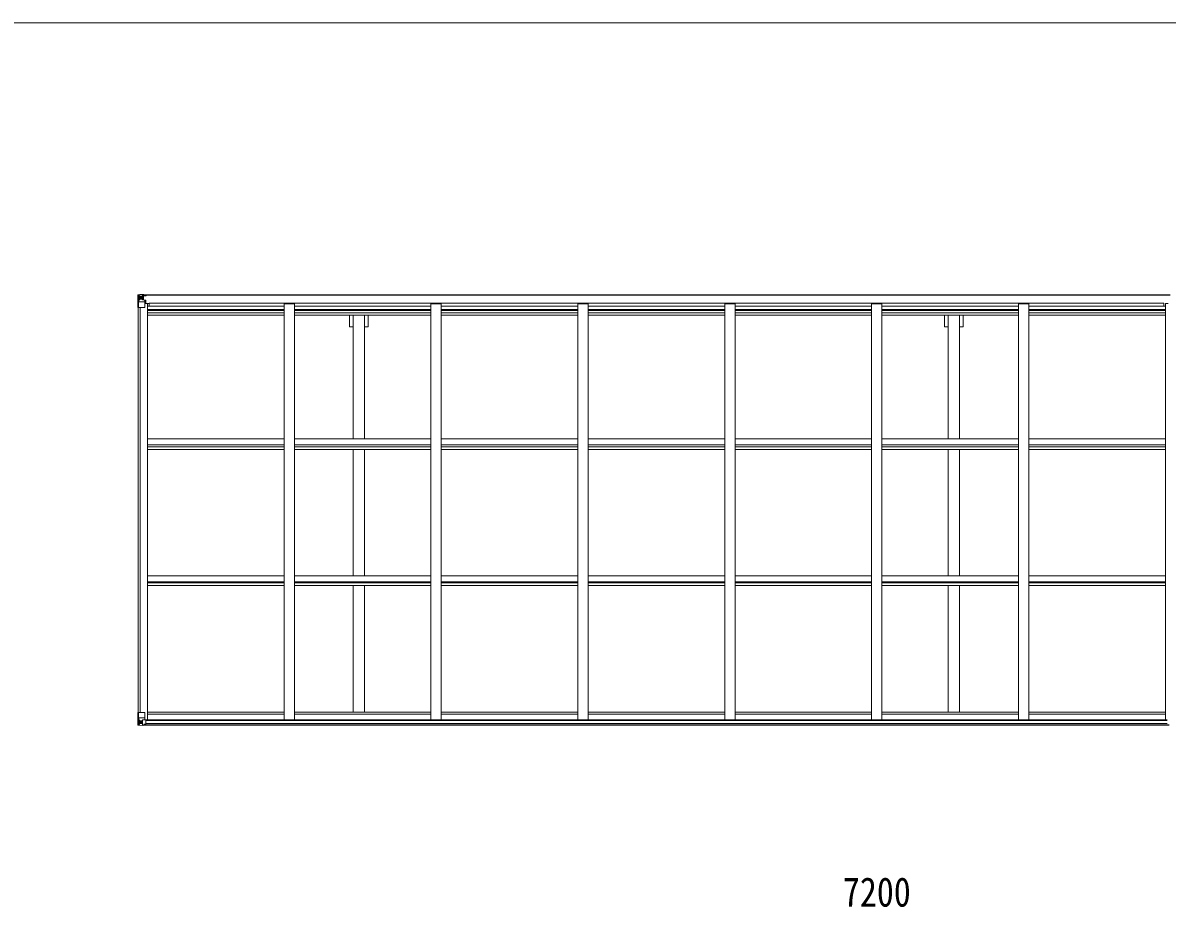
# Model space of a CAD drawing. Units: millimetres at full size, sheet at 1:30; details may follow other scales. Extents: x -8385 to 8479, y -5853 to 5787.
# Drawn here: x -1953 to 3625, y 1477 to 5787 of the extents above; entities that cross this region are included whole.
import ezdxf
from ezdxf.enums import TextEntityAlignment as Align

# ---------------------------------------------------------------- set-up
doc = ezdxf.new("R2010")
doc.units = ezdxf.units.MM
doc.header["$LTSCALE"] = 30
for name, color, linetype, lineweight in [('0-1_本体', 4, 'Continuous', 9), ('0-2_部品', 7, 'Continuous', 9), ('0-A_寸法', 6, 'Continuous', 9), ('F-0_240', 7, 'Continuous', 9)]:
    doc.layers.add(name, color=color, linetype=linetype, lineweight=lineweight)
doc.styles.add('ＭＳ ゴシック', font='')
doc.styles.get('ＭＳ ゴシック').set_extended_font_data('MS Gothic')

msp = doc.modelspace()

# ---------------------------------------------------------------- linework, layer by layer
at = {"layer": '0-1_本体'}
for p, q in [((-1369.07, 4461.33), (3639.93, 4461.33)), ((-1369.06, 4459.27), (3639.93, 4459.27)), ((-1358.57, 4419.04), (-1345.57, 4419.04)), ((-1345.57, 2389.13), (-1345.57, 4419.04)), ((-1338.07, 4421.06), (-1338.07, 4405.99)), ((3608.93, 4421.06), (-1338.07, 4421.06)), ((-629.57, 4418.4), (-679.57, 4418.4)), ((-679.57, 2389.13), (-679.57, 4418.4)), ((-629.57, 2389.13), (-629.57, 4418.4)), ((86.43, 4418.4), (36.43, 4418.4)), ((36.43, 2389.13), (36.43, 4418.4)), ((86.43, 2389.13), (86.43, 4418.4)), ((802.43, 4418.4), (752.43, 4418.4)), ((752.43, 2389.13), (752.43, 4418.4)), ((802.43, 2389.13), (802.43, 4418.4)), ((1518.43, 4418.4), (1468.43, 4418.4)), ((1468.43, 2389.13), (1468.43, 4418.4)), ((1518.43, 2389.13), (1518.43, 4418.4)), ((2234.43, 4418.4), (2184.43, 4418.4)), ((2184.43, 2389.13), (2184.43, 4418.4)), ((2234.43, 2389.13), (2234.43, 4418.4)), ((2950.43, 4418.4), (2900.43, 4418.4)), ((2900.43, 2389.13), (2900.43, 4418.4)), ((2950.43, 2389.13), (2950.43, 4418.4)), ((3608.93, 4421.06), (3608.93, 4405.99)), ((3629.43, 4419.04), (3616.43, 4419.04)), ((3616.43, 2389.13), (3616.43, 4419.04)), ((-1390.57, 2425.49), (-1390.57, 4400.56)), ((-1381.57, 2425.49), (-1381.57, 4400.56)), ((-1380.87, 2425.49), (-1380.87, 4400.56)), ((-1345.57, 4405.99), (-679.57, 4405.99)), ((-1345.57, 4389.55), (-679.57, 4389.55)), ((-1345.57, 4385.77), (-679.57, 4385.77)), ((-1345.57, 4374.42), (-679.57, 4374.42)), ((-1345.57, 4361.6), (-679.57, 4361.6)), ((-629.57, 4405.99), (36.43, 4405.99)), ((-629.57, 4389.55), (36.43, 4389.55)), ((-629.57, 4385.77), (36.43, 4385.77)), ((-629.57, 4374.42), (36.43, 4374.42)), ((-629.57, 4361.6), (36.43, 4361.6)), ((-360.55, 4305.33), (-360.55, 4361.6)), ((-342.85, 3759.04), (-342.85, 4361.6)), ((-287.85, 3759.04), (-287.85, 4361.6)), ((-270.15, 4305.33), (-270.15, 4361.6)), ((86.43, 4405.99), (752.43, 4405.99)), ((86.43, 4389.55), (752.43, 4389.55)), ((86.43, 4385.77), (752.43, 4385.77)), ((86.43, 4374.42), (752.43, 4374.42)), ((86.43, 4361.6), (752.43, 4361.6)), ((802.43, 4405.99), (1468.43, 4405.99)), ((802.43, 4389.55), (1468.43, 4389.55)), ((802.43, 4385.77), (1468.43, 4385.77)), ((802.43, 4374.42), (1468.43, 4374.42)), ((802.43, 4361.6), (1468.43, 4361.6)), ((1518.43, 4405.99), (2184.43, 4405.99)), ((1518.43, 4389.55), (2184.43, 4389.55)), ((1518.43, 4385.77), (2184.43, 4385.77)), ((1518.43, 4374.42), (2184.43, 4374.42)), ((1518.43, 4361.6), (2184.43, 4361.6)), ((2234.43, 4405.99), (2900.43, 4405.99)), ((2234.43, 4389.55), (2900.43, 4389.55)), ((2234.43, 4385.77), (2900.43, 4385.77)), ((2234.43, 4374.42), (2900.43, 4374.42)), ((2234.43, 4361.6), (2900.43, 4361.6)), ((2540.23, 4305.33), (2540.23, 4361.6)), ((2557.93, 3759.04), (2557.93, 4361.6)), ((2612.93, 3759.04), (2612.93, 4361.6)), ((2630.63, 4305.33), (2630.63, 4361.6)), ((2950.43, 4405.99), (3616.43, 4405.99)), ((2950.43, 4389.55), (3616.43, 4389.55)), ((2950.43, 4385.77), (3616.43, 4385.77)), ((2950.43, 4374.42), (3616.43, 4374.42)), ((2950.43, 4361.6), (3616.43, 4361.6)), ((-342.85, 4305.33), (-360.55, 4305.33)), ((-270.15, 4305.33), (-287.85, 4305.33)), ((2557.93, 4305.33), (2540.23, 4305.33)), ((2630.63, 4305.33), (2612.93, 4305.33)), ((-1345.57, 3759.04), (-679.57, 3759.04)), ((-629.57, 3759.04), (36.43, 3759.04)), ((86.43, 3759.04), (752.43, 3759.04)), ((802.43, 3759.04), (1468.43, 3759.04)), ((1518.43, 3759.04), (2184.43, 3759.04)), ((2234.43, 3759.04), (2900.43, 3759.04)), ((2950.43, 3759.04), (3616.43, 3759.04)), ((-1345.57, 3730), (-679.57, 3730)), ((-1345.57, 3720.27), (-679.57, 3720.27)), ((-1345.57, 3707.41), (-679.57, 3707.41)), ((-629.57, 3730), (36.43, 3730)), ((-629.57, 3720.27), (36.43, 3720.27)), ((-629.57, 3707.41), (36.43, 3707.41)), ((-342.85, 3091.58), (-342.85, 3707.41)), ((-287.85, 3091.58), (-287.85, 3707.41)), ((86.43, 3730), (752.43, 3730)), ((86.43, 3720.27), (752.43, 3720.27)), ((86.43, 3707.41), (752.43, 3707.41)), ((802.43, 3730), (1468.43, 3730)), ((802.43, 3720.27), (1468.43, 3720.27)), ((802.43, 3707.41), (1468.43, 3707.41)), ((1518.43, 3730), (2184.43, 3730)), ((1518.43, 3720.27), (2184.43, 3720.27)), ((1518.43, 3707.41), (2184.43, 3707.41)), ((2234.43, 3730), (2900.43, 3730)), ((2234.43, 3720.27), (2900.43, 3720.27)), ((2234.43, 3707.41), (2900.43, 3707.41)), ((2557.93, 3091.58), (2557.93, 3707.41)), ((2612.93, 3091.58), (2612.93, 3707.41)), ((2950.43, 3730), (3616.43, 3730)), ((2950.43, 3720.27), (3616.43, 3720.27)), ((2950.43, 3707.41), (3616.43, 3707.41)), ((-1345.57, 3091.58), (-679.57, 3091.58)), ((-629.57, 3091.58), (36.43, 3091.58)), ((86.43, 3091.58), (752.43, 3091.58)), ((802.43, 3091.58), (1468.43, 3091.58)), ((1518.43, 3091.58), (2184.43, 3091.58)), ((2234.43, 3091.58), (2900.43, 3091.58)), ((2950.43, 3091.58), (3616.43, 3091.58)), ((-1345.57, 3061.83), (-679.57, 3061.83)), ((-1345.57, 3057.41), (-679.57, 3057.41)), ((-1345.57, 3044.39), (-679.57, 3044.39)), ((-629.57, 3061.83), (36.43, 3061.83)), ((-629.57, 3057.41), (36.43, 3057.41)), ((-629.57, 3044.39), (36.43, 3044.39)), ((-342.85, 2426.37), (-342.85, 3044.39)), ((-287.85, 2426.37), (-287.85, 3044.39)), ((86.43, 3061.83), (752.43, 3061.83)), ((86.43, 3057.41), (752.43, 3057.41)), ((86.43, 3044.39), (752.43, 3044.39)), ((802.43, 3061.83), (1468.43, 3061.83)), ((802.43, 3057.41), (1468.43, 3057.41)), ((802.43, 3044.39), (1468.43, 3044.39)), ((1518.43, 3061.83), (2184.43, 3061.83)), ((1518.43, 3057.41), (2184.43, 3057.41)), ((1518.43, 3044.39), (2184.43, 3044.39)), ((2234.43, 3061.83), (2900.43, 3061.83)), ((2234.43, 3057.41), (2900.43, 3057.41)), ((2234.43, 3044.39), (2900.43, 3044.39)), ((2557.93, 2426.37), (2557.93, 3044.39)), ((2612.93, 2426.37), (2612.93, 3044.39)), ((2950.43, 3061.83), (3616.43, 3061.83)), ((2950.43, 3057.41), (3616.43, 3057.41)), ((2950.43, 3044.39), (3616.43, 3044.39)), ((-679.57, 2426.37), (-1345.57, 2426.37)), ((-679.57, 2417.24), (-1345.57, 2417.24)), ((36.43, 2426.37), (-629.57, 2426.37)), ((36.43, 2417.24), (-629.57, 2417.24)), ((752.43, 2426.37), (86.43, 2426.37)), ((752.43, 2417.24), (86.43, 2417.24)), ((1468.43, 2426.37), (802.43, 2426.37)), ((1468.43, 2417.24), (802.43, 2417.24)), ((2184.43, 2426.37), (1518.43, 2426.37)), ((2184.43, 2417.24), (1518.43, 2417.24)), ((2900.43, 2426.37), (2234.43, 2426.37)), ((2900.43, 2417.24), (2234.43, 2417.24)), ((3616.43, 2426.37), (2950.43, 2426.37)), ((3616.16, 2417.24), (2950.43, 2417.24)), ((-1363.76, 2364.63), (3634.61, 2364.63)), ((-1363.76, 2363.69), (3634.61, 2363.69)), ((-1354.3, 2389.13), (3625.15, 2389.13)), ((-1353.76, 2386.78), (3624.61, 2386.78)), ((-1353.76, 2371.12), (3624.61, 2371.12))]:
    msp.add_line(p, q, dxfattribs=at)
at = {"layer": '0-2_部品'}
for p, q in [((-1391.63, 4462.27), (-1391.63, 4462.27)), ((-1391.63, 4462.23), (-1391.63, 4462.27)), ((-1382.66, 4462.66), (-1390.59, 4462.19)), ((-1370.57, 4463.45), (-1382.57, 4462.66)), ((-1364.07, 4463.96), (-1370.57, 4463.56)), ((-1370.57, 4437.46), (-1370.57, 4463.56)), ((-1370.57, 4462.68), (-1364.07, 4463.08)), ((-1364.07, 4462.15), (-1369.07, 4462.06)), ((-1364.07, 4463.08), (-1364.07, 4463.96)), ((-1364.07, 4462.56), (-1364.07, 4463.08)), ((-1364.07, 4462.56), (-1364.07, 4462.15)), ((-1364.07, 4462.15), (-1364.07, 4461.33)), ((-1392.57, 4461.27), (-1392.57, 4461.23)), ((-1389.73, 4461.21), (-1389.73, 4461.15)), ((-1389.73, 4400.56), (-1389.73, 4461.15)), ((-1389.18, 4427.44), (-1385.04, 4439.53)), ((-1389.18, 4427.44), (-1382.57, 4427.23)), ((-1385.76, 4457.77), (-1388.49, 4461.44)), ((-1384.9, 4454.26), (-1382.57, 4454.32)), ((-1384.9, 4440.79), (-1384.9, 4454.26)), ((-1382.57, 4440.76), (-1384.9, 4440.79)), ((-1382.57, 4454.32), (-1370.57, 4454.32)), ((-1382.57, 4440.76), (-1370.57, 4440.76)), ((-1382.57, 4440.76), (-1382.57, 4440.76)), ((-1382.57, 4427.23), (-1358.57, 4427.23)), ((-1377.09, 4447.12), (-1377.09, 4446.16)), ((-1371.57, 4454.32), (-1370.57, 4454.32)), ((-1369.07, 4457.85), (-1370.57, 4457.85)), ((-1369.07, 4454.32), (-1370.57, 4454.32)), ((-1369.07, 4440.76), (-1370.57, 4440.76)), ((-1369.75, 4437.21), (-1359.4, 4435.55)), ((-1369.75, 4436.57), (-1369.75, 4437.21)), ((-1359.4, 4434.92), (-1369.75, 4436.57)), ((-1368.57, 4457.49), (-1369.07, 4457.49)), ((-1365.07, 4452.56), (-1369.07, 4452.56)), ((-1365.07, 4444.36), (-1369.07, 4444.36)), ((-1368.96, 4456.19), (-1365.07, 4456.19)), ((-1368.58, 4456.4), (-1368.58, 4456.57)), ((-1368.58, 4456.57), (-1368.57, 4456.57)), ((-1368.57, 4458.52), (-1368.57, 4456.57)), ((-1360.57, 4458.52), (-1368.57, 4458.52)), ((-1360.57, 4458.49), (-1368.57, 4458.49)), ((-1358.57, 4456.65), (-1368.57, 4456.57)), ((-1365.07, 4436.46), (-1365.07, 4456.43)), ((-1362.07, 4459.27), (-1362.07, 4458.52)), ((-1359.4, 4435.55), (-1359.4, 4434.92)), ((-1359.12, 4435.47), (-1355.07, 4435.44)), ((-1359.07, 4461.76), (-1359.07, 4461.33)), ((-1358.77, 4461.76), (-1359.07, 4461.76)), ((-1358.77, 4461.76), (-1357.08, 4461.33)), ((-1358.57, 4458.26), (-1353.57, 4458.26)), ((-1358.57, 4456.65), (-1358.57, 4458.26)), ((-1358.57, 4401.56), (-1358.57, 4434.66)), ((-1354.07, 4423.56), (-1358.57, 4423.56)), ((-1338.07, 4419.64), (-1358.57, 4419.64)), ((-1354.07, 4435.43), (-1355.07, 4435.44)), ((-1355.07, 4433.71), (-1354.07, 4433.71)), ((-1354.07, 4419.64), (-1354.07, 4435.43)), ((-1353.57, 4459.27), (-1353.57, 4458.26)), ((-1353.57, 4458.26), (-1352.57, 4458.26)), ((-1352.57, 4458.26), (-1352.57, 4459.27)), ((-1352.57, 4458.26), (-1352.57, 4456.7)), ((-1352.57, 4456.58), (-1352.57, 4456.7)), ((-1389.73, 4400.56), (-1359.57, 4400.56)), ((-1392.26, 2425.49), (-1359.26, 2425.49)), ((-1392.26, 2364.78), (-1392.26, 2425.49)), ((-1389.42, 2425.49), (-1389.42, 2364.9)), ((-1388.87, 2398.6), (-1382.26, 2398.82)), ((-1388.87, 2398.6), (-1384.73, 2386.52)), ((-1382.26, 2398.82), (-1358.26, 2398.82)), ((-1358.26, 2424.49), (-1358.26, 2391.39)), ((-1391.32, 2363.82), (-1391.32, 2363.77)), ((-1382.35, 2363.39), (-1390.27, 2363.86)), ((-1389.41, 2364.83), (-1389.42, 2364.9)), ((-1385.45, 2368.28), (-1388.18, 2364.61)), ((-1382.26, 2385.29), (-1384.59, 2385.25)), ((-1384.59, 2385.25), (-1384.59, 2371.78)), ((-1384.59, 2371.78), (-1382.26, 2371.72)), ((-1382.26, 2385.29), (-1382.26, 2385.29)), ((-1370.26, 2385.29), (-1382.26, 2385.29)), ((-1382.26, 2371.73), (-1370.26, 2371.73)), ((-1370.26, 2362.6), (-1382.26, 2363.38)), ((-1377.74, 2378.93), (-1377.74, 2379.89)), ((-1370.26, 2389.27), (-1363.76, 2389.27)), ((-1370.26, 2389.27), (-1370.26, 2362.49)), ((-1359.09, 2391.13), (-1369.43, 2389.47)), ((-1369.43, 2389.47), (-1369.43, 2389.27)), ((-1366.74, 2389.27), (-1359.09, 2390.49)), ((-1363.76, 2389.27), (-1354.76, 2389.24)), ((-1363.76, 2362.09), (-1363.76, 2368.03)), ((-1354.76, 2367.46), (-1363.76, 2367.4)), ((-1359.09, 2390.49), (-1359.09, 2391.13)), ((-1353.76, 2388.33), (-1353.76, 2368.18))]:
    msp.add_line(p, q, dxfattribs=at)
for points in [[(-1391.63, 4462.27), (-1382.57, 4462.83), (-1370.57, 4463.56)], [(-1364.07, 4462.56), (-1369.07, 4462.56), (-1369.07, 4437.1)], [(-1392.57, 4461.23), (-1392.57, 4400.56), (-1389.73, 4400.56)], [(-1379.01, 4448.08), (-1379.97, 4448.08), (-1379.97, 4449.04), (-1379.01, 4449.04)], [(-1378.05, 4450), (-1378.05, 4450.96), (-1377.09, 4450.96), (-1377.09, 4450)], [(-1377.09, 4446.16), (-1378.05, 4446.16), (-1378.05, 4447.12)], [(-1376.13, 4449.04), (-1375.17, 4449.04), (-1375.17, 4448.08), (-1376.13, 4448.08)], [(-1353.57, 4456.53), (-1368.57, 4456.4), (-1368.58, 4456.4)], [(-1368.57, 4457.49), (-1360.57, 4457.49), (-1360.57, 4459.27)], [(-1358.57, 4456.65), (-1358.57, 4456.64), (-1352.57, 4456.7)], [(-1355.07, 4435.44), (-1355.07, 4433.71), (-1358.57, 4433.69)], [(-1391.32, 2363.77), (-1382.26, 2363.22), (-1363.76, 2362.09)], [(-1378.7, 2377.01), (-1379.66, 2377.01), (-1379.66, 2377.97), (-1378.7, 2377.97)], [(-1377.74, 2379.89), (-1376.78, 2379.89), (-1376.78, 2378.93)], [(-1376.78, 2376.05), (-1376.78, 2375.09), (-1377.74, 2375.09), (-1377.74, 2376.05)], [(-1375.82, 2377.97), (-1374.86, 2377.97), (-1374.86, 2377.01), (-1375.82, 2377.01)], [(-1353.76, 2368.18), (-1353.77, 2368.07), (-1363.76, 2368.03)]]:
    msp.add_lwpolyline(points, dxfattribs=at)
for centre in [(-1377.57, 4448.56), (-1377.26, 2377.49)]:
    msp.add_circle(centre, 5.3, dxfattribs=at)
for centre, radius, start, end in [((-1391.57, 4461.28), 1, 93.50017, 180.00079), ((-1391.57, 4461.27), 0.999, 93.4424, 179.95083), ((-1391.57, 4461.23), 0.999, 93.4424, 179.95083), ((-1390.42, 4474.88), 12.7, 269.24466, 275.10311), ((-1388.45, 4461.27), 1.28, 131.17831, 182.45895), ((-1379.01, 4450), 0.96, 270, 0), ((-1379.01, 4447.12), 0.96, 0, 90), ((-1376.13, 4450), 0.96, 180, 270), ((-1376.13, 4447.12), 0.96, 90, 180), ((-1369.64, 4438.14), 0.937, 182.32209, 263.26766), ((-1369.64, 4437.5), 0.937, 182.32209, 263.26766), ((-1368.57, 4459.02), 0.5, 179.99802, 269.99691), ((-1368.57, 4458.99), 0.5, 180.00109, 270.00109), ((-1368.57, 4456.07), 0.5, 90.52895, 180.04464), ((-1368.56, 4455.89), 0.513, 91.88028, 181.04707), ((-1359.51, 4434.62), 0.937, 2.32209, 83.26766), ((-1359.51, 4433.99), 0.937, 2.32209, 83.26766), ((-1353.43, 4464.22), 7.69, 268.96999, 276.43426), ((-1359.57, 4401.56), 1, 270, 0), ((-1359.26, 2424.49), 1, 0, 90), ((-1391.26, 2364.81), 0.999, 180.04917, 266.5576), ((-1391.26, 2364.78), 0.999, 180.04917, 266.5576), ((-1391.26, 2364.77), 1, 179.99921, 266.49983), ((-1390.11, 2351.17), 12.7, 84.89689, 90.75534), ((-1388.13, 2364.78), 1.28, 177.54105, 228.82169), ((-1378.7, 2378.93), 0.96, 270, 0), ((-1378.7, 2376.05), 0.96, 0, 90), ((-1375.82, 2378.93), 0.96, 180, 270), ((-1375.82, 2376.05), 0.96, 90, 180), ((-1369.32, 2388.54), 0.937, 96.73234, 129.06602), ((-1359.2, 2392.06), 0.937, 276.73234, 357.67791), ((-1359.2, 2391.43), 0.937, 276.73234, 357.67791)]:
    msp.add_arc(centre, radius, start, end, dxfattribs=at)
for centre, major_axis, ratio, start_param, end_param in [((-1190.63, 4474.58), (201, 12.36), 0.060933, 3.1373463, 3.1378449), ((-1389.63, 4462.35), (2, 0.12), 0.060933, 3.1378449, 4.2119296), ((-1389.44, 4459.25), (-0.02, 3), 0.466854, 5.5234897, 6.1575023), ((-1388.46, 4429.79), (0.85, 2.32), 0.403757, 2.3087461, 3.2744049), ((-1387.77, 4454.18), (0.03, 5), 0.573921, 4.7320603, 5.5159136), ((-1386.31, 4440.81), (0, 3), 0.468246, 4.2703918, 4.7058971), ((-1464.32, 4454.32), (81.75, 0), 0.061163, 0, 0.0007725), ((-1388.15, 2396.26), (0.85, -2.32), 0.403757, 3.0087805, 3.9744392), ((-1389.32, 2363.7), (2, -0.12), 0.060933, 2.0712557, 3.1453404), ((-1190.32, 2351.46), (201, -12.36), 0.060933, 3.1453404, 3.145839), ((-1389.13, 2366.79), (-0.02, -3), 0.466854, 0.125683, 0.7596956), ((-1387.46, 2371.86), (0.03, -5), 0.573921, 0.7672717, 1.551125), ((-1386, 2385.23), (0, -3), 0.468246, 1.5772882, 2.0127935), ((-1464.01, 2371.73), (81.75, 0), 0.061163, 6.2824128, 6.2831853), ((-1354.76, 2388.33), (1, -0.021), 0.906239, 0.0187047, 1.589501), ((-1354.76, 2368.17), (1, 0.012), 0.707053, 4.7036637, 6.124411)]:
    msp.add_ellipse(centre, major_axis=major_axis, ratio=ratio, start_param=start_param, end_param=end_param, dxfattribs=at)
at = {"layer": 'F-0_240', "color": 5}
msp.add_line((-8385.45, 5787.34), (8054.55, 5787.34), dxfattribs=at)

# ---------------------------------------------------------------- texts
at = {"layer": '0-A_寸法', "color": 7, "style": 'ＭＳ ゴシック', "width": 0.85}
msp.add_text('7200', height=143, dxfattribs=at).set_placement((2044.43, 1435.96), align=Align.BOTTOM_LEFT)

doc.saveas('drawing.dxf')
